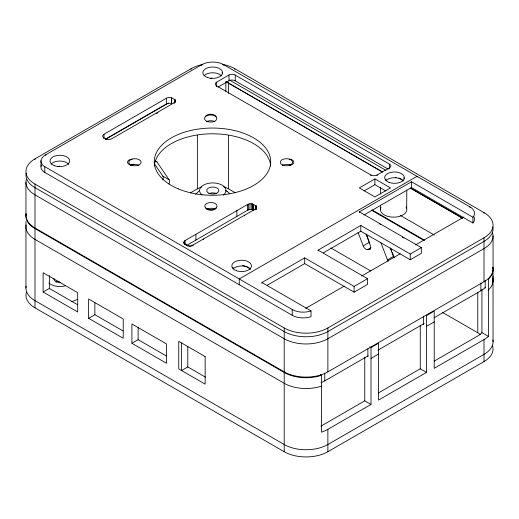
<?xml version="1.0" encoding="UTF-8"?>
<svg xmlns="http://www.w3.org/2000/svg" width="519" height="519" viewBox="0 0 519 519"><rect width="100%" height="100%" fill="white"/><g stroke="black" fill="none" stroke-linecap="round" stroke-linejoin="round"><path stroke-width="0.78" d="M25.95 288.026L25.95 221.405M25.95 215.391L25.95 182.253M493.05 236.002L493.05 269.134M225.843 91.247L225.888 82.443M406.701 208.489L406.792 190.09M184.829 240.719L184.005 241.705A4.061 2.342 0 0 0 183.888 242.075A4.061 2.342 0 0 0 183.882 242.451L184.232 243.333M195.631 194.404L198.829 191.044A18.898 10.918 -60 0 1 199.53 190.356M255.984 209.28L256.529 207.827A3.88 2.238 0 0 0 256.646 207.457L256.6 206.724M492.888 267.291A30.874 17.828 0 0 1 484.006 281.739L327.878 371.876A30.874 17.828 0 0 1 284.211 371.876L34.994 227.99L34.994 184.063A30.874 17.828 0 0 1 34.994 158.853L191.122 68.709A30.874 17.828 0 0 1 202.858 64.473M261.946 283.257L261.946 282.537L311.03 310.875L311.017 316.681A15.453 8.92 0 0 1 292.236 315.305L44.79 172.438A13.085 7.558 0 0 1 41.001 166.469L41.001 160.715A16.569 9.563 0 0 1 45.795 154.746L201.774 64.687L201.774 65.407M103.45 138.197L103.45 137.477A4.412 2.55 0 0 1 103.982 134.246L166.365 98.227A4.463 2.576 0 0 1 171.549 97.754L171.549 103.508A4.463 2.576 0 0 0 166.365 103.982L105.383 139.189M57.972 166.833L59.367 166.028M105.545 139.371L168.506 103.015M210.487 78.778L211.888 77.973M171.666 103.56L171.666 97.806L174.871 99.654A1.129 0.655 0 0 1 175.098 99.843A4.483 2.589 0 0 1 174.183 102.743L111.799 138.755A4.483 2.589 0 0 1 108.776 139.514A4.1 2.368 0 0 1 105.753 138.826L103.605 137.58M156.615 113.486L158.016 112.675M218.051 87.088L228.976 80.776L228.976 75.021L216.488 82.229L216.488 86.55M131.845 164.873L133.234 164.069M131.845 165.49L133.934 164.283M190.337 192.938L197.363 188.884A22.051 12.735 0 0 1 201.644 186.957M43.122 292.028L77.707 311.997L77.707 292.69L43.122 272.722L43.122 292.028L49.357 288.428L77.461 304.653M185.192 240.492L247.505 204.518M187.022 245.195L247.505 210.273M193.029 244.994L255.322 209.034M88.626 318.303L123.217 338.271L123.217 318.964L88.626 298.996L88.626 318.303L94.867 314.702L122.964 330.927M216.475 82.223A4.444 2.563 0 0 0 216.553 85.849L370.884 174.968A4.405 2.543 0 0 0 377.118 174.968L389.607 167.76A4.399 2.537 0 0 0 389.581 164.173M374.906 178.912L359.31 187.917L374.906 196.915L390.496 187.917L374.906 178.912L374.906 184.667L385.948 191.044M364.059 190.927L374.906 184.667M131.904 343.286L166.489 363.255L166.489 343.948L131.904 323.979L131.904 343.286L138.145 339.686L166.242 355.911M359.408 212.576L359.408 211.856L411.509 181.78L472.9 217.227L472.9 222.982L411.509 187.534L363.962 214.983M261.946 282.537L304.679 257.872L354.12 286.417L367.517 278.684L367.517 284.438L354.12 292.171L304.679 263.626L267.291 285.21M318.076 250.852L318.076 250.139L360.815 225.46L410.257 254.005L421.331 247.608L421.331 253.363L410.257 259.76L360.815 231.215L323.415 252.805M358.097 232.467L363.203 245.857L369.437 242.256A4.412 2.55 60 0 0 369.762 242.983M363.203 245.857A4.412 2.55 60 0 0 367.452 249.678L370.916 247.68M367.452 249.678L369.126 249.555L370.508 248.75M205.492 377.157L187.8 366.946L181.566 370.547L181.566 342.968M388.212 261.329A4.412 2.55 60 0 1 387.453 259.863L393.694 256.263L392.273 252.539M305.782 308.292L344.259 286.079M361.749 275.978L400.233 253.765M415.622 244.877L463.895 217.007M34.994 184.063L284.211 327.95A30.874 17.828 0 0 0 327.878 327.95L484.006 237.806A30.874 17.828 0 0 0 484.006 212.595L234.789 68.709A30.874 17.828 0 0 0 222.32 64.33M369.762 346.874L371.007 347.594L378.52 343.254L378.52 400.097L426.501 372.395L426.501 315.552L434.208 311.102L434.208 368.328L484.006 339.575A30.874 17.828 0 0 0 488.405 336.377L488.405 279.151A30.874 17.828 0 0 0 492.797 267.454M321.04 382.665A26.463 15.278 0 0 0 324.758 380.881L368.166 355.82M377.968 350.163L424.179 323.48M433.981 317.823L480.886 290.744A26.463 15.278 0 0 0 485.317 287.351M371.007 358.395L378.52 354.055M426.501 326.354L434.208 321.903M371.007 347.594L371.007 404.437L364.766 400.837L321.637 425.736A22.051 12.735 0 0 1 320.904 426.144M378.28 393.032L420.26 368.795L426.501 372.395M434.195 361.133L477.772 335.975A22.051 12.735 0 0 0 481.93 332.634L481.93 289.414M320.204 374.569L321.501 375.315L321.501 432.165A30.874 17.828 0 0 0 327.878 429.336L371.007 404.437M26.404 292.178A30.874 17.828 0 0 0 34.994 307.838L284.211 451.718A30.874 17.828 0 0 0 327.878 451.718L484.006 361.581A30.874 17.828 0 0 0 492.596 345.926M247.855 204.324L249.587 203.824A3.938 2.277 0 0 1 250.002 203.772A3.938 2.277 0 0 1 250.424 203.746L252.325 203.915M247.855 210.078L249.587 209.579A3.938 2.277 0 0 1 250.002 209.527A3.938 2.277 0 0 1 250.424 209.501L252.325 209.67M192.4 245.305L191.641 245.558L191.589 246.291M191.608 245.565L190.596 245.747L190.57 246.467M188.319 246.337C187.573 245.253 190.038 245.558 189.344 246.486M188.287 245.61L187.521 245.37M472.945 217.221A15.661 9.044 0 0 0 469.935 206.867L223.592 64.641L223.592 65.362M228.957 75.008A4.431 2.556 0 0 1 235.217 75.073L389.587 164.173L389.607 168.48M228.957 80.763A4.431 2.556 0 0 1 235.217 80.828L388.212 169.129M229.411 80.01L385.967 170.401M382.282 171.867L228.548 83.111A22.051 12.735 0 0 0 226.012 81.853M410.724 188.287L462.195 218.006M225.901 81.587L382.458 171.971M410.535 188.183L462.487 218.181M400.545 215.547L434.241 235.003M372.123 209.936L424.27 240.044M371.442 210.163L424.27 240.66M359.408 211.856L421.331 247.608M481.93 332.634L488.405 336.377M223.657 186.756A22.051 12.735 0 0 1 228.548 188.884L235.321 192.796M330.811 247.926L370.767 270.996M442.551 312.438L477.772 332.77A22.051 12.735 0 0 1 480.347 334.56M253.013 204.168L255.873 205.822M253.013 209.923L253.927 210.448M318.076 250.139L367.517 278.684M155.538 161.078L156.92 161.883L169.123 179.788A4.412 2.55 -60 0 1 168.831 183.992M154.299 163.582L162.882 176.188L169.123 179.788M185.011 243.982L186.587 244.897M41.001 160.715A13.085 7.558 0 0 0 44.79 166.683L292.236 309.551A15.453 8.92 0 0 0 311.017 310.92M26.112 214.159A30.874 17.828 0 0 0 34.994 228.607L284.211 372.493A30.874 17.828 0 0 0 321.501 375.315M227.341 191.479L229.813 193.834M390.573 248.076L391.709 251.053M390.307 248.173L393.992 257.846M380.927 242.749L387.453 259.863M366.317 234.069L369.152 241.51M366.051 234.166L370.306 245.331A4.412 2.55 60 0 1 369.126 249.555M493.018 275.965L493.05 341.774M380.44 187.67L380.44 194.048M380.446 205.2L380.453 209.189M493.018 270.561L493.018 281.363M485.187 280.377L485.187 288.097M484.006 212.595L484.006 213.27M484.006 237.806L484.006 281.739M484.006 339.575L484.006 361.581M480.886 283.024L480.886 290.744M477.772 292.21L477.772 332.77M469.935 206.867L469.935 207.587M423.381 316.065L423.381 324.557M420.26 325.179L420.26 368.795M417.036 177.044L417.036 176.324L239.259 278.963L239.259 284.717M411.509 181.78L411.509 187.534M410.257 254.005L410.257 259.76M377.118 174.968L377.118 175.688M370.884 174.968L370.884 175.688M367.887 348.878L367.887 356.592M364.766 357.215L364.766 400.837M360.815 225.46L360.815 231.215M354.12 286.417L354.12 292.171M327.878 327.95L327.878 371.876M327.878 429.336L327.878 451.718M324.758 373.167L324.758 380.881M304.679 257.872L304.679 263.626M292.236 309.551L292.236 315.305M284.211 327.95L284.211 371.876M284.211 372.493L284.211 451.718M256.581 206.659L256.581 208.82M256.328 206.179L256.328 209.06M256.243 206.075L256.243 208.956M256.178 206.011L256.178 208.891M256.049 205.92L256.094 208.833M255.484 205.595L255.484 209.553M255.361 209.008L255.361 209.728M253.376 204.382L253.376 210.137M252.844 209.825L252.785 204.045L252.753 209.786M252.604 203.986L252.604 209.741M251.767 203.818L251.767 209.572M250.002 203.772L250.002 209.527M248.348 204.129L248.348 209.884M247.544 204.492L247.544 210.253M244.637 215.203L244.637 215.917M236.852 210.669L236.852 216.423M235.243 75.06L235.243 80.815M234.789 68.709L234.789 69.39M228.548 82.664L228.548 93.465M228.548 135.316L228.548 188.884M216.54 85.856L216.54 86.576M203.519 238.941L203.519 239.661M197.363 135.316L197.363 188.884M195.897 234.316L195.897 240.07M192.977 245.026L192.977 245.747M192.517 245.26L192.517 245.98M191.122 68.709L191.122 69.39M189.954 245.779L189.954 246.499M187.8 346.458L187.8 366.946M187.391 245.325L187.391 246.038M186.931 245.091L186.931 245.811M186.34 244.754L186.34 245.468M185.16 240.511L185.16 244.825M184.751 243.833L184.777 244.572M184.654 243.768L184.699 244.52M184.543 243.677L184.543 244.391M184.479 241.024L184.479 243.541M184.122 243.171L184.122 243.891M183.888 242.075L183.888 243.152M175.098 99.843L175.098 102.36M174.871 99.654L174.871 102.528M174.183 102.743L174.183 103.463M166.365 98.227L166.365 103.982M138.145 327.619L138.145 339.686M105.753 138.82L105.753 139.54M103.982 134.246L103.982 138.197M94.867 302.635L94.867 314.702M49.357 275.557L49.357 288.428M45.795 154.746L45.795 155.466M44.79 166.683L44.79 172.438M34.994 158.853L34.994 159.528M34.994 228.607L34.994 307.838M492.596 232.947A30.874 17.828 0 0 1 484.006 248.607L327.878 338.745A30.874 17.828 0 0 1 284.211 338.745L34.994 194.859A30.874 17.828 0 0 1 26.404 179.204M34.994 227.99A30.874 17.828 0 0 1 26.112 213.549M492.888 226.965A30.874 17.828 0 0 1 484.006 241.406L327.878 331.55A30.874 17.828 0 0 1 284.211 331.55L34.994 187.664A30.874 17.828 0 0 1 26.112 173.216M26.112 224.967A30.874 17.828 0 0 0 34.994 239.408L284.211 383.294A30.874 17.828 0 0 0 321.501 386.123M208.787 193.71A6.092 3.516 0 0 1 216.767 193.71M202.202 195.099A13.209 7.623 0 0 1 203.896 184.887A13.209 7.623 0 0 1 221.658 184.887A13.209 7.623 0 0 1 223.352 195.099M225.531 190.285A16.472 9.271 59.3 0 1 227.257 191.764M26.112 286.19A30.874 17.828 0 0 0 34.994 300.631L284.211 444.517A30.874 17.828 0 0 0 327.878 444.517L484.006 354.38A30.874 17.828 0 0 0 492.888 339.932M55.981 282.096A6.092 3.516 0 0 1 59.101 281.279M65.452 285.852A13.209 7.623 0 0 1 48.857 283.043M60.399 282.427A6.092 3.516 0 0 1 53.937 278.418M77.409 299.32A26.326 15.2 0 0 1 71.577 301.578M492.797 278.262A30.874 17.828 0 0 1 488.405 289.952M394.219 257.359A4.412 2.55 60 0 1 393.843 256.62M379.22 223.721A4.412 2.55 60 0 1 380.479 224.552M402.433 237.287A4.412 2.55 60 0 1 403.97 238.026M162.882 176.188A4.412 2.55 -60 0 1 162.778 179.996M155.045 161.266A4.412 2.55 -60 0 1 156.92 161.883M474.055 216.812A15.661 9.044 0 0 1 472.945 222.975M41.001 166.469A16.569 9.563 0 0 1 41.319 165.237M201.807 64.706A15.427 8.907 0 0 1 223.618 64.628M204.077 75.729A9.835 5.677 0 0 1 212.641 72.77A9.835 5.677 0 0 1 221.276 75.657M222.041 73.062A13.196 7.616 0 0 1 222.683 73.458M385.734 179.509A9.835 5.677 0 0 1 386.188 179.178M395.465 177.31A9.835 5.677 0 0 1 396.179 177.407M398.864 178.082A9.835 5.677 0 0 1 402.867 180.936M405.994 206.873A13.196 7.616 0 0 1 394.103 217.15A13.196 7.616 0 0 1 380.972 207.392M403.607 177.9A13.196 7.616 0 0 1 404.729 178.77M232.804 267.798A9.835 5.677 0 0 1 233.258 267.473M242.529 265.598A9.835 5.677 0 0 1 249.924 269.199M50.959 164.244A9.835 5.677 0 0 1 59.97 161.052A9.835 5.677 0 0 1 68.787 164.426M154.312 166.022A58.219 33.612 0 0 1 212.485 133.798A58.219 33.612 0 0 1 270.659 166.022M385.889 180.664A9.835 5.677 0 0 1 394.712 177.725A9.835 5.677 0 0 1 403.308 180.878M233.031 268.913A9.835 5.677 0 0 1 241.951 265.981A9.835 5.677 0 0 1 250.534 269.225M205.297 116.756A5.514 3.185 0 0 1 210.831 114.206A5.514 3.185 0 0 1 216.144 116.898M206.283 121.764A6.176 3.568 0 0 1 214.931 121.712M289.232 159.08A5.514 3.185 0 0 1 293.871 162.123A5.514 3.185 0 0 1 289.57 165.327M282.492 165.269A6.176 3.568 0 0 1 290.426 165.295M289.232 164.834A5.514 3.185 0 0 1 290.88 165.146M216.436 207.652A5.514 3.185 0 0 1 211.35 210.279A5.514 3.185 0 0 1 205.738 208.035M206.834 209.144A6.176 3.568 0 0 1 214.684 209.014M131.8 165.327A5.514 3.185 0 0 1 127.531 162.116A5.514 3.185 0 0 1 132.17 159.08M130.84 165.36A6.176 3.568 0 0 1 138.891 165.269M130.548 165.139A5.514 3.185 0 0 1 132.17 164.834M205.148 356.579L178.757 341.346L178.757 368.925L205.148 384.164L205.148 356.579M209.734 193.574A6.092 3.516 0 0 0 218.869 190.531A6.092 3.516 0 0 0 209.734 187.482A6.092 3.516 0 0 0 209.734 193.574M178.322 188.877A58.219 33.612 0 0 0 270.393 165.126A58.219 33.612 0 0 0 188.734 130.97A58.219 33.612 0 0 0 178.322 188.877M207.483 77.5A9.835 5.677 0 0 0 222.541 72.9A9.835 5.677 0 0 0 208.113 67.671A9.835 5.677 0 0 0 207.483 77.5M389.276 182.454A9.835 5.677 0 0 0 404.327 177.855A9.835 5.677 0 0 0 389.899 172.632A9.835 5.677 0 0 0 389.276 182.454M236.417 270.704A9.835 5.677 0 0 0 251.475 266.104A9.835 5.677 0 0 0 237.047 260.882A9.835 5.677 0 0 0 236.417 270.704M54.618 165.743A9.835 5.677 0 0 0 69.669 161.143A9.835 5.677 0 0 0 55.241 155.921A9.835 5.677 0 0 0 54.618 165.743M207.516 121.602A6.176 3.568 0 0 0 216.825 118.559A6.176 3.568 0 0 0 207.613 115.426A6.176 3.568 0 0 0 207.516 121.602M282.81 165.146A6.176 3.568 0 0 0 292.573 162.629A6.176 3.568 0 0 0 283.912 159.002A6.176 3.568 0 0 0 282.81 165.146M207.49 209.047A6.176 3.568 0 0 0 217.059 206.296A6.176 3.568 0 0 0 208.145 202.884A6.176 3.568 0 0 0 207.49 209.047M131.871 165.347A6.176 3.568 0 0 0 141.136 162.259A6.176 3.568 0 0 0 131.871 159.177A6.176 3.568 0 0 0 131.871 165.347"/></g></svg>
